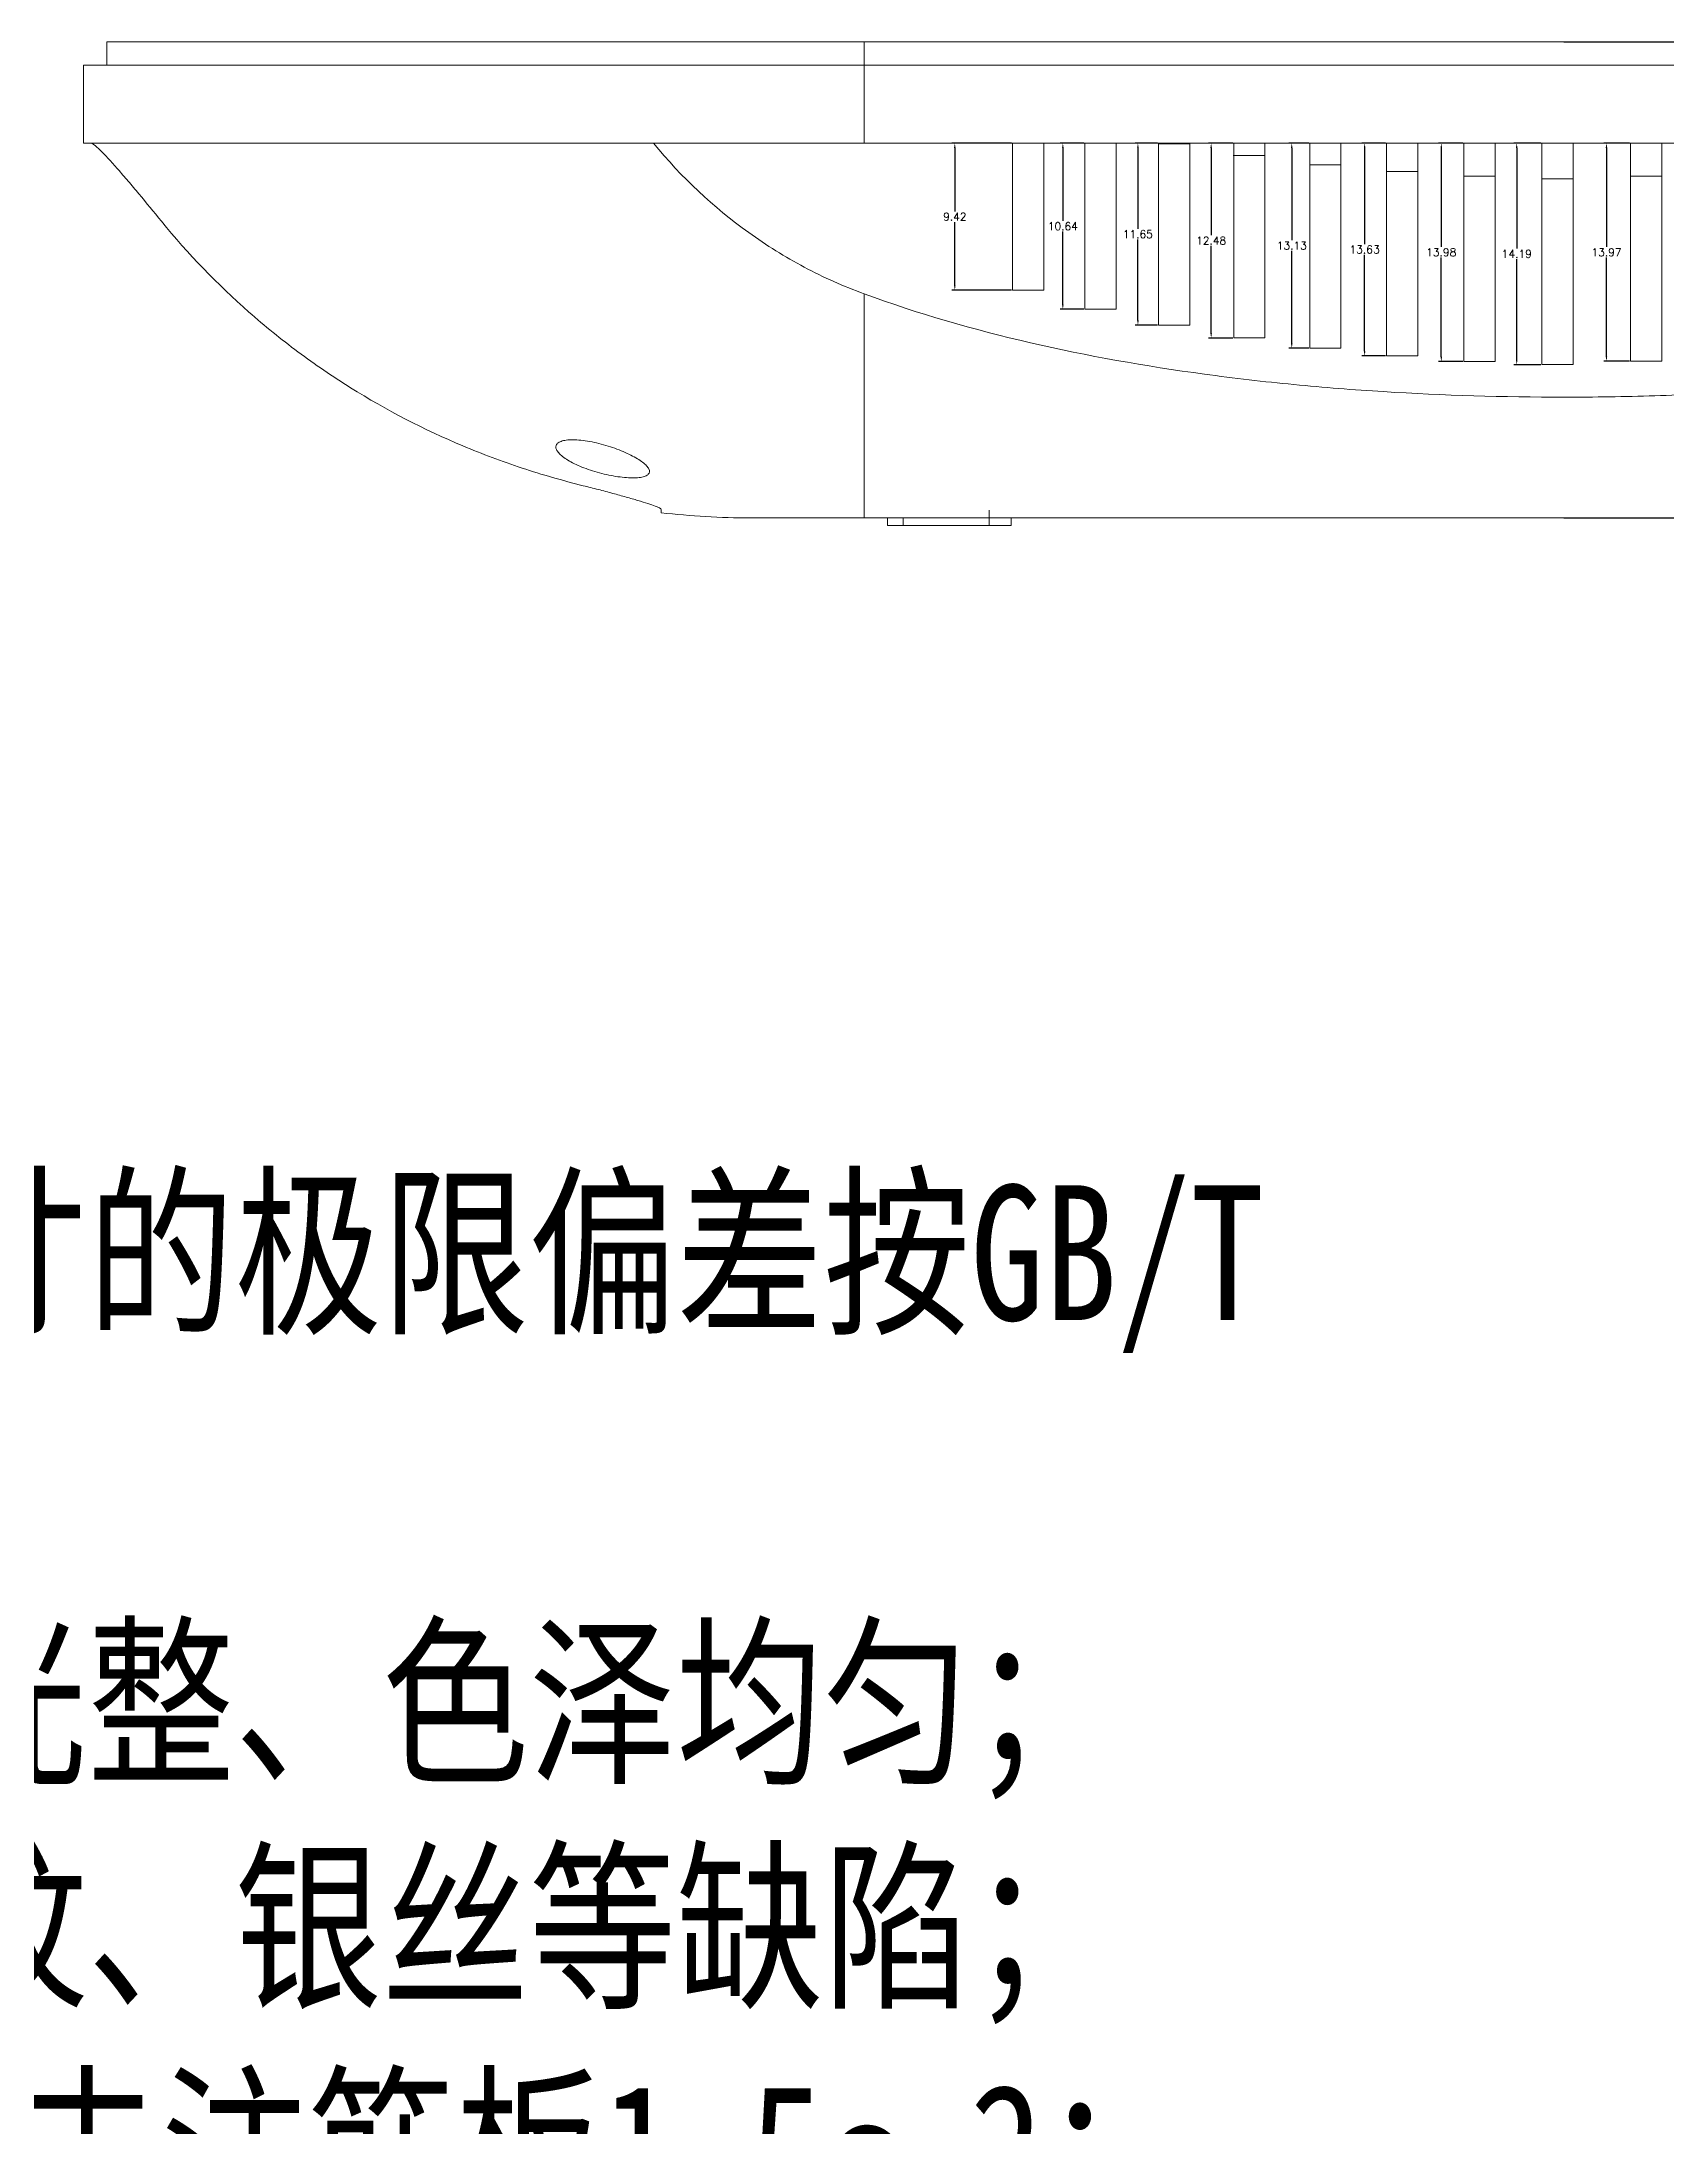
# Model space of a CAD drawing. Header units: inches. Extents: x 1813 to 4218, y 284 to 889.
# Drawn here: x 2917.3 to 3021.3, y 417.8 to 551.3 of the extents above; entities that cross this region are included whole.
import ezdxf

# ---------------------------------------------------------------- set-up
doc = ezdxf.new("R2010")
doc.units = ezdxf.units.IN
doc.header["$LTSCALE"] = 15
doc.layers.add('文字', color=81, linetype='Continuous')
doc.styles.get("Standard").update_dxf_attribs({"font": 'txt', "bigfont": 'gbcbig.shx'})
doc.styles.add('宋体', font='', dxfattribs={"width": 0.8, "height": 3.5})
doc.styles.get('宋体').set_extended_font_data('SimSun')
doc.dimstyles.new('1', dxfattribs={"dimtxt": 0.5, "dimasz": 0.3, "dimexe": 0.18, "dimexo": 0.0625, "dimgap": 0.09, "dimtad": 0, "dimtih": 1, "dimtoh": 1, "dimzin": 0, "dimdsep": 46, "dimtxsty": 'Standard', "dimcen": 0, "dimadec": 0, "dimazin": 2, "dimtfac": 1, "dimtofl": 0, "dimtmove": 0, "dimatfit": 3, "dimfxl": 1, "dimtolj": 1, "dimtzin": 0, "dimarcsym": 0})
doc.dimstyles.new('2.5', dxfattribs={"dimtxt": 2, "dimasz": 1, "dimexe": 0.18, "dimexo": 0.0625, "dimgap": 0.09, "dimtad": 0, "dimtih": 1, "dimtoh": 1, "dimzin": 0, "dimdsep": 46, "dimtxsty": 'Standard', "dimcen": 1, "dimadec": 0, "dimazin": 2, "dimtfac": 1, "dimtofl": 0, "dimtmove": 0, "dimatfit": 3, "dimfxl": 1, "dimtolj": 1, "dimtzin": 0, "dimarcsym": 0})

# ---------------------------------------------------------------- blocks, each defined once
blk = doc.blocks.new('*D147')
at = {"color": 0, "lineweight": -2}
for p, q in [((3014.76, 551.34), (3126.65, 551.34)), ((3126.47, 550.34), (3126.47, 537.18)), ((3126.47, 521.84), (3126.47, 535)), ((3014.76, 520.84), (3126.65, 520.84))]:
    blk.add_line(p, q, dxfattribs=at)
at = {"color": 0}
for points in [[(3126.3, 550.34), (3126.63, 550.34), (3126.47, 551.34)], [(3126.3, 521.84), (3126.63, 521.84), (3126.47, 520.84)]]:
    blk.add_solid(points, dxfattribs=at)
at = {"layer": 'Defpoints', "color": 0}
for p in [(3014.7, 551.34), (3126.47, 551.34), (3014.7, 520.84)]:
    blk.add_point(p, dxfattribs=at)
at = {"color": 0, "insert": (3126.47, 536.09), "char_height": 2, "attachment_point": 5}
blk.add_mtext('\\A1;30.50', dxfattribs=at)
blk = doc.blocks.new('*D177')
at = {"color": 0, "lineweight": -2}
for p, q in [((2979.38, 544.84), (2975.57, 544.84)), ((2975.75, 544.54), (2975.75, 540.47)), ((2975.75, 535.72), (2975.75, 539.79)), ((2979.38, 535.42), (2975.57, 535.42))]:
    blk.add_line(p, q, dxfattribs=at)
at = {"color": 0}
for points in [[(2975.7, 544.54), (2975.8, 544.54), (2975.75, 544.84)], [(2975.7, 535.72), (2975.8, 535.72), (2975.75, 535.42)]]:
    blk.add_solid(points, dxfattribs=at)
at = {"layer": 'Defpoints', "color": 0}
for p in [(2975.75, 544.84), (2979.45, 544.84), (2979.45, 535.42)]:
    blk.add_point(p, dxfattribs=at)
at = {"color": 0, "insert": (2975.75, 540.13), "char_height": 0.5, "attachment_point": 5}
blk.add_mtext('\\A1;9.42', dxfattribs=at)
blk = doc.blocks.new('*D178')
at = {"color": 0, "lineweight": -2}
for p, q in [((2984.02, 544.84), (2982.49, 544.84)), ((2982.67, 544.54), (2982.67, 539.86)), ((2982.67, 534.5), (2982.67, 539.18)), ((2984.02, 534.2), (2982.49, 534.2))]:
    blk.add_line(p, q, dxfattribs=at)
at = {"color": 0}
for points in [[(2982.62, 544.54), (2982.72, 544.54), (2982.67, 544.84)], [(2982.62, 534.5), (2982.72, 534.5), (2982.67, 534.2)]]:
    blk.add_solid(points, dxfattribs=at)
at = {"layer": 'Defpoints', "color": 0}
for p in [(2982.67, 544.84), (2984.08, 544.84), (2984.08, 534.2)]:
    blk.add_point(p, dxfattribs=at)
at = {"color": 0, "insert": (2982.67, 539.52), "char_height": 0.5, "attachment_point": 5}
blk.add_mtext('\\A1;10.64', dxfattribs=at)
blk = doc.blocks.new('*D179')
at = {"color": 0, "lineweight": -2}
for p, q in [((2988.74, 544.84), (2987.3, 544.84)), ((2987.48, 544.54), (2987.48, 539.35)), ((2987.48, 533.49), (2987.48, 538.67)), ((2988.74, 533.19), (2987.3, 533.19))]:
    blk.add_line(p, q, dxfattribs=at)
at = {"color": 0}
for points in [[(2987.43, 544.54), (2987.53, 544.54), (2987.48, 544.84)], [(2987.43, 533.49), (2987.53, 533.49), (2987.48, 533.19)]]:
    blk.add_solid(points, dxfattribs=at)
at = {"layer": 'Defpoints', "color": 0}
for p in [(2987.48, 544.84), (2988.81, 544.84), (2988.81, 533.19)]:
    blk.add_point(p, dxfattribs=at)
at = {"color": 0, "insert": (2987.48, 539.01), "char_height": 0.5, "attachment_point": 5}
blk.add_mtext('\\A1;11.65', dxfattribs=at)
blk = doc.blocks.new('*D180')
at = {"color": 0, "lineweight": -2}
for p, q in [((2993.55, 544.84), (2991.99, 544.84)), ((2992.17, 544.54), (2992.17, 538.94)), ((2992.17, 532.66), (2992.17, 538.26)), ((2993.55, 532.36), (2991.99, 532.36))]:
    blk.add_line(p, q, dxfattribs=at)
at = {"color": 0}
for points in [[(2992.12, 544.54), (2992.22, 544.54), (2992.17, 544.84)], [(2992.12, 532.66), (2992.22, 532.66), (2992.17, 532.36)]]:
    blk.add_solid(points, dxfattribs=at)
at = {"layer": 'Defpoints', "color": 0}
for p in [(2993.61, 544.84), (2992.17, 532.36), (2993.61, 532.36)]:
    blk.add_point(p, dxfattribs=at)
at = {"color": 0, "insert": (2992.17, 538.6), "char_height": 0.5, "attachment_point": 5}
blk.add_mtext('\\A1;12.48', dxfattribs=at)
blk = doc.blocks.new('*D181')
at = {"color": 0, "lineweight": -2}
for p, q in [((2998.42, 544.84), (2997.15, 544.84)), ((2997.33, 544.54), (2997.33, 538.62)), ((2997.33, 532.01), (2997.33, 537.94)), ((2998.42, 531.71), (2997.15, 531.71))]:
    blk.add_line(p, q, dxfattribs=at)
at = {"color": 0}
for points in [[(2997.28, 544.54), (2997.38, 544.54), (2997.33, 544.84)], [(2997.28, 532.01), (2997.38, 532.01), (2997.33, 531.71)]]:
    blk.add_solid(points, dxfattribs=at)
at = {"layer": 'Defpoints', "color": 0}
for p in [(2997.33, 544.84), (2998.48, 544.84), (2998.48, 531.71)]:
    blk.add_point(p, dxfattribs=at)
at = {"color": 0, "insert": (2997.33, 538.28), "char_height": 0.5, "attachment_point": 5}
blk.add_mtext('\\A1;13.13', dxfattribs=at)
blk = doc.blocks.new('*D182')
at = {"color": 0, "lineweight": -2}
for p, q in [((3003.34, 544.84), (3001.82, 544.84)), ((3002, 544.54), (3002, 538.37)), ((3002, 531.51), (3002, 537.69)), ((3003.34, 531.21), (3001.82, 531.21))]:
    blk.add_line(p, q, dxfattribs=at)
at = {"color": 0}
for points in [[(3001.95, 544.54), (3002.05, 544.54), (3002, 544.84)], [(3001.95, 531.51), (3002.05, 531.51), (3002, 531.21)]]:
    blk.add_solid(points, dxfattribs=at)
at = {"layer": 'Defpoints', "color": 0}
for p in [(3002, 544.84), (3003.4, 544.84), (3003.4, 531.21)]:
    blk.add_point(p, dxfattribs=at)
at = {"color": 0, "insert": (3002, 538.03), "char_height": 0.5, "attachment_point": 5}
blk.add_mtext('\\A1;13.63', dxfattribs=at)
blk = doc.blocks.new('*D183')
at = {"color": 0, "lineweight": -2}
for p, q in [((3008.3, 544.84), (3006.73, 544.84)), ((3006.91, 544.54), (3006.91, 538.19)), ((3006.91, 531.16), (3006.91, 537.51)), ((3008.3, 530.86), (3006.73, 530.86))]:
    blk.add_line(p, q, dxfattribs=at)
at = {"color": 0}
for points in [[(3006.86, 544.54), (3006.96, 544.54), (3006.91, 544.84)], [(3006.86, 531.16), (3006.96, 531.16), (3006.91, 530.86)]]:
    blk.add_solid(points, dxfattribs=at)
at = {"layer": 'Defpoints', "color": 0}
for p in [(3006.91, 544.84), (3008.36, 544.84), (3008.36, 530.86)]:
    blk.add_point(p, dxfattribs=at)
at = {"color": 0, "insert": (3006.91, 537.85), "char_height": 0.5, "attachment_point": 5}
blk.add_mtext('\\A1;13.98', dxfattribs=at)
blk = doc.blocks.new('*D184')
at = {"color": 0, "lineweight": -2}
for p, q in [((3013.28, 544.84), (3011.56, 544.84)), ((3011.74, 544.54), (3011.74, 538.09)), ((3011.74, 530.95), (3011.74, 537.41)), ((3013.28, 530.65), (3011.56, 530.65))]:
    blk.add_line(p, q, dxfattribs=at)
at = {"color": 0}
for points in [[(3011.69, 544.54), (3011.79, 544.54), (3011.74, 544.84)], [(3011.69, 530.95), (3011.79, 530.95), (3011.74, 530.65)]]:
    blk.add_solid(points, dxfattribs=at)
at = {"layer": 'Defpoints', "color": 0}
for p in [(3011.74, 544.84), (3013.35, 544.84), (3013.35, 530.65)]:
    blk.add_point(p, dxfattribs=at)
at = {"color": 0, "insert": (3011.74, 537.75), "char_height": 0.5, "attachment_point": 5}
blk.add_mtext('\\A1;14.19', dxfattribs=at)
blk = doc.blocks.new('*D185')
at = {"color": 0, "lineweight": -2}
for p, q in [((3018.97, 544.84), (3017.31, 544.84)), ((3017.49, 544.54), (3017.49, 538.19)), ((3017.49, 531.17), (3017.49, 537.51)), ((3018.97, 530.87), (3017.31, 530.87))]:
    blk.add_line(p, q, dxfattribs=at)
at = {"color": 0}
for points in [[(3017.44, 544.54), (3017.54, 544.54), (3017.49, 544.84)], [(3017.44, 531.17), (3017.54, 531.17), (3017.49, 530.87)]]:
    blk.add_solid(points, dxfattribs=at)
at = {"layer": 'Defpoints', "color": 0}
for p in [(3017.49, 544.84), (3019.03, 544.84), (3019.03, 530.87)]:
    blk.add_point(p, dxfattribs=at)
at = {"color": 0, "insert": (3017.49, 537.85), "char_height": 0.5, "attachment_point": 5}
blk.add_mtext('\\A1;13.97', dxfattribs=at)

msp = doc.modelspace()

# ---------------------------------------------------------------- linework, layer by layer
at = {"color": 7, "linetype": 'Continuous', "lineweight": 15}
for p, q in [((2921.447, 551.34), (2921.447, 549.84)), ((2921.447, 551.34), (2969.947, 551.34)), ((2969.947, 551.34), (2969.947, 549.84)), ((2969.947, 551.34), (3059.447, 551.34)), ((2919.947, 549.84), (2919.947, 544.84)), ((2919.947, 549.84), (2969.947, 549.84)), ((2969.947, 549.84), (2969.947, 544.84)), ((2969.947, 549.84), (3059.447, 549.84)), ((2919.947, 544.84), (2920.405, 544.84)), ((2920.405, 544.84), (2956.447, 544.84)), ((2956.447, 544.84), (2969.947, 544.84)), ((3059.447, 544.84), (2969.947, 544.84)), ((2979.447, 535.418), (2979.447, 544.84)), ((2981.447, 544.84), (2981.447, 535.418)), ((2984.08, 534.199), (2984.08, 544.84)), ((2986.08, 544.84), (2986.08, 534.199)), ((2988.807, 533.187), (2988.807, 544.84)), ((2990.807, 544.84), (2990.807, 533.187)), ((2993.613, 532.363), (2993.613, 544.84)), ((2995.613, 544.84), (2995.613, 532.363)), ((2998.483, 531.71), (2998.483, 544.84)), ((3000.483, 544.84), (3000.483, 531.71)), ((3003.404, 531.214), (3003.404, 544.84)), ((3005.404, 544.84), (3005.404, 531.214)), ((3008.362, 530.864), (3008.362, 544.84)), ((3010.362, 544.84), (3010.362, 530.864)), ((3013.347, 530.653), (3013.347, 544.84)), ((3015.347, 544.84), (3015.347, 530.653)), ((3019.032, 530.866), (3019.032, 544.84)), ((3021.032, 544.84), (3021.032, 530.866)), ((2969.947, 520.84), (2969.947, 535.187)), ((2969.947, 520.84), (2962.656, 520.84)), ((3059.447, 520.84), (2969.947, 520.84)), ((2971.447, 520.84), (2971.447, 520.34)), ((2972.448, 520.34), (2972.448, 520.84)), ((2977.947, 521.34), (2977.947, 520.34)), ((2979.367, 520.34), (2979.367, 520.84)), ((2972.448, 520.34), (2971.447, 520.34)), ((2979.367, 520.34), (2972.448, 520.34))]:
    msp.add_line(p, q, dxfattribs=at)
msp.add_arc((2962.656, 570.84), 50, 263.44446, 270, dxfattribs=at)
for points, knots in [([(2920.405, 544.84), (2920.457, 544.84), (2920.539, 544.797), (2920.7, 544.675), (2920.761, 544.624), (2920.893, 544.506), (2920.964, 544.439), (2921.116, 544.29), (2921.197, 544.208), (2921.368, 544.03), (2921.458, 543.934), (2921.737, 543.632), (2921.935, 543.41), (2922.355, 542.931), (2922.575, 542.675), (2923.024, 542.146), (2923.255, 541.872), (2923.966, 541.021), (2924.447, 540.436), (2924.934, 539.84)], [0, 0, 0, 0, 0.125, 0.125, 0.1875, 0.1875, 0.25, 0.25, 0.3125, 0.3125, 0.375, 0.375, 0.5, 0.5, 0.625, 0.625, 0.75, 0.75, 1, 1, 1, 1]), ([(2956.447, 544.84), (2958.261, 542.643), (2960.291, 540.734), (2963.115, 538.705), (2963.694, 538.317), (2964.882, 537.579), (2965.492, 537.228), (2967.348, 536.243), (2968.626, 535.672), (2969.947, 535.187)], [0, 0, 0, 0, 0.5, 0.5, 0.625, 0.625, 0.75, 0.75, 1, 1, 1, 1]), ([(2951.947, 522.9), (2951.286, 523.064), (2950.627, 523.241), (2949.321, 523.618), (2948.674, 523.818), (2946.747, 524.456), (2945.483, 524.929), (2941.756, 526.496), (2939.356, 527.734), (2936.468, 529.539), (2935.896, 529.913), (2934.775, 530.679), (2934.223, 531.073), (2932.597, 532.284), (2931.551, 533.133), (2928.523, 535.799), (2926.652, 537.736), (2924.934, 539.84)], [0, 0, 0, 0, 0.0625, 0.0625, 0.125, 0.125, 0.25, 0.25, 0.5, 0.5, 0.5625, 0.5625, 0.625, 0.625, 0.75, 0.75, 1, 1, 1, 1]), ([(2969.947, 535.187), (2973.412, 533.917), (2976.966, 532.895), (2984.233, 531.215), (2987.947, 530.556), (2992.686, 529.914), (2993.64, 529.794), (2995.551, 529.573), (2996.507, 529.472), (2999.378, 529.194), (3001.295, 529.043), (3007.056, 528.684), (3010.91, 528.57), (3016.709, 528.572), (3018.646, 528.602), (3021.555, 528.693), (3022.525, 528.731), (3024.468, 528.823), (3025.439, 528.876), (3030.267, 529.183), (3034.067, 529.552), (3041.541, 530.573), (3045.216, 531.226), (3052.434, 532.897), (3055.978, 533.915), (3059.447, 535.187)], [0, 0, 0, 0, 0.125, 0.125, 0.25, 0.25, 0.28125, 0.28125, 0.3125, 0.3125, 0.375, 0.375, 0.5, 0.5, 0.5625, 0.5625, 0.59375, 0.59375, 0.625, 0.625, 0.75, 0.75, 0.875, 0.875, 1, 1, 1, 1]), ([(2950.466, 525.713), (2950.382, 525.675), (2950.319, 525.63), (2950.23, 525.529), (2950.205, 525.471), (2950.193, 525.347), (2950.206, 525.281), (2950.268, 525.142), (2950.317, 525.068), (2950.449, 524.92), (2950.53, 524.844), (2950.726, 524.689), (2950.84, 524.612), (2951.092, 524.459), (2951.23, 524.383), (2951.535, 524.234), (2951.698, 524.161), (2952.211, 523.954), (2952.596, 523.826), (2953.182, 523.669), (2953.382, 523.621), (2953.781, 523.539), (2953.976, 523.504), (2954.357, 523.449), (2954.546, 523.429), (2954.896, 523.404), (2955.06, 523.399), (2955.364, 523.405), (2955.502, 523.416), (2955.741, 523.453), (2955.844, 523.479), (2956.012, 523.545), (2956.076, 523.585), (2956.165, 523.677), (2956.19, 523.729), (2956.202, 523.843), (2956.188, 523.904), (2956.124, 524.036), (2956.074, 524.105), (2955.94, 524.248), (2955.855, 524.323), (2955.657, 524.474), (2955.544, 524.551), (2955.29, 524.705), (2955.147, 524.783), (2954.845, 524.935), (2954.684, 525.01), (2954.341, 525.156), (2954.159, 525.227), (2953.787, 525.36), (2953.597, 525.423), (2953.206, 525.538), (2953.006, 525.592), (2952.613, 525.683), (2952.419, 525.722), (2952.034, 525.786), (2951.849, 525.809), (2951.5, 525.838), (2951.332, 525.843), (2951.029, 525.836), (2950.893, 525.824), (2950.653, 525.781), (2950.55, 525.751), (2950.466, 525.713)], [0, 0, 0, 0, 0.03125, 0.03125, 0.0625, 0.0625, 0.09375, 0.09375, 0.125, 0.125, 0.15625, 0.15625, 0.1875, 0.1875, 0.21875, 0.21875, 0.25, 0.25, 0.3125, 0.3125, 0.34375, 0.34375, 0.375, 0.375, 0.40625, 0.40625, 0.4375, 0.4375, 0.46875, 0.46875, 0.5, 0.5, 0.53125, 0.53125, 0.5625, 0.5625, 0.59375, 0.59375, 0.625, 0.625, 0.65625, 0.65625, 0.6875, 0.6875, 0.71875, 0.71875, 0.75, 0.75, 0.78125, 0.78125, 0.8125, 0.8125, 0.84375, 0.84375, 0.875, 0.875, 0.90625, 0.90625, 0.9375, 0.9375, 0.96875, 0.96875, 1, 1, 1, 1]), ([(2951.947, 522.9), (2952.274, 522.819), (2952.595, 522.737), (2953.227, 522.574), (2953.54, 522.491), (2954.141, 522.328), (2954.427, 522.249), (2954.967, 522.097), (2955.225, 522.023), (2955.689, 521.885), (2955.898, 521.82), (2956.267, 521.701), (2956.427, 521.646), (2956.682, 521.551), (2956.78, 521.509), (2956.913, 521.437), (2956.947, 521.407), (2956.947, 521.384)], [0, 0, 0, 0, 0.125, 0.125, 0.25, 0.25, 0.375, 0.375, 0.5, 0.5, 0.625, 0.625, 0.75, 0.75, 0.875, 0.875, 1, 1, 1, 1]), ([(2956.947, 521.167), (2956.947, 521.167), (2956.947, 521.184), (2956.947, 521.236), (2956.947, 521.258), (2956.947, 521.299), (2956.947, 521.314), (2956.947, 521.347), (2956.947, 521.365), (2956.947, 521.384)], [0, 0, 0, 0, 0.5, 0.5, 0.75, 0.75, 0.875, 0.875, 1, 1, 1, 1])]:
    msp.add_open_spline(points, degree=3, knots=knots, dxfattribs=at)
at = {"color": 8, "linetype": 'Continuous', "lineweight": 15}
for points, knots in [([(2988.799, 544.79), (2989.265, 544.79), (2989.933, 544.79), (2990.604, 544.79), (2990.807, 544.79)], [0, 0, 0, 0, 0.6969425, 1, 1, 1, 1]), ([(2993.59, 544.04), (2994.056, 544.04), (2994.729, 544.04), (2995.405, 544.04), (2995.613, 544.04)], [0, 0, 0, 0, 0.6917755, 1, 1, 1, 1]), ([(2998.483, 543.453), (2998.934, 543.453), (2999.6, 543.453), (3000.268, 543.453), (3000.483, 543.453)], [0, 0, 0, 0, 0.6775668, 1, 1, 1, 1]), ([(3003.404, 543.016), (3003.846, 543.016), (3004.511, 543.016), (3005.179, 543.016), (3005.404, 543.016)], [0, 0, 0, 0, 0.6641142, 1, 1, 1, 1]), ([(3008.362, 542.72), (3008.794, 542.72), (3009.459, 542.72), (3010.127, 542.72), (3010.362, 542.72)], [0, 0, 0, 0, 0.6480805, 1, 1, 1, 1]), ([(3013.347, 542.557), (3013.766, 542.557), (3014.431, 542.557), (3015.099, 542.557), (3015.347, 542.557)], [0, 0, 0, 0, 0.6296756, 1, 1, 1, 1]), ([(3019.032, 542.72), (3019.367, 542.72), (3020.035, 542.72), (3020.701, 542.72), (3021.032, 542.72)], [0, 0, 0, 0, 0.5018374, 1, 1, 1, 1])]:
    msp.add_open_spline(points, degree=3, knots=knots, dxfattribs=at)
at = {"color": 7, "linetype": 'Continuous', "lineweight": 15}
for points in [[(2979.447, 535.418), (2980.114, 535.418), (2980.781, 535.418), (2981.447, 535.418)], [(2984.08, 534.199), (2984.747, 534.199), (2985.414, 534.199), (2986.08, 534.199)], [(2988.807, 533.187), (2989.474, 533.187), (2990.141, 533.187), (2990.807, 533.187)], [(2993.613, 532.363), (2994.28, 532.363), (2994.946, 532.363), (2995.613, 532.363)], [(2998.483, 531.71), (2999.15, 531.71), (2999.816, 531.71), (3000.483, 531.71)], [(3003.404, 531.214), (3004.07, 531.214), (3004.737, 531.214), (3005.404, 531.214)], [(3008.362, 530.864), (3009.029, 530.864), (3009.696, 530.864), (3010.362, 530.864)], [(3013.347, 530.653), (3014.013, 530.653), (3014.68, 530.653), (3015.347, 530.653)], [(3019.032, 530.866), (3019.699, 530.866), (3020.366, 530.866), (3021.032, 530.866)]]:
    msp.add_open_spline(points, degree=3, dxfattribs=at)

# ---------------------------------------------------------------- texts
at = {"layer": '文字', "color": 0, "insert": (2849.501, 492.493), "char_height": 7.776, "width": 175.14976, "attachment_point": 1, "style": '宋体'}
msp.add_mtext('{\\H1.111x;技术说明：\\P1、未注公差尺寸的极限偏差按GB/T 14486-MT6级；\\P2、制件应饱满光整、色泽均匀；\\P3、无缩痕、裂纹、银丝等缺陷；\\P4、未注壁厚3；未注筋板1.5～2；\\P5、未注过渡圆角取R0.3～R1，脱模斜度≤0.3%%D；}', dxfattribs=at)

# ---------------------------------------------------------------- dimensions: what is measured, and where the dimension line sits
for base, p1, p2, dimstyle, picture, middle in [((3126.466, 551.34), (3014.697, 520.84), (3014.697, 551.34), '2.5', '*D147', (3126.466, 536.09)), ((2975.755, 544.84), (2979.447, 535.418), (2979.447, 544.84), '1', '*D177', (2975.755, 540.129)), ((2987.482, 544.84), (2988.807, 533.187), (2988.807, 544.84), '1', '*D179', (2987.482, 539.014)), ((2992.17, 532.363), (2993.613, 544.84), (2993.613, 532.363), '1', '*D180', (2992.17, 538.602)), ((2997.326, 544.84), (2998.483, 531.71), (2998.483, 544.84), '1', '*D181', (2997.326, 538.275)), ((3001.996, 544.84), (3003.404, 531.214), (3003.404, 544.84), '1', '*D182', (3001.996, 538.027)), ((3006.908, 544.84), (3008.362, 530.864), (3008.362, 544.84), '1', '*D183', (3006.908, 537.852)), ((3011.739, 544.84), (3013.347, 530.653), (3013.347, 544.84), '1', '*D184', (3011.739, 537.746)), ((3017.489, 544.84), (3019.032, 530.866), (3019.032, 544.84), '1', '*D185', (3017.489, 537.853))]:
    dim = msp.add_linear_dim(base=base, p1=p1, p2=p2, angle=90, dimstyle=dimstyle)
    dim.commit()
    dim.dimension.update_dxf_attribs({"geometry": picture, "text_midpoint": middle})
dim = msp.add_linear_dim(base=(2982.666, 544.84), p1=(2984.08, 534.199), p2=(2984.08, 544.84), angle=90, dimstyle='1')
dim.commit()
dim.dimension.update_dxf_attribs({"geometry": '*D178', "text_midpoint": (2982.666, 539.52), "dimtype": 160})

doc.saveas('drawing.dxf')
